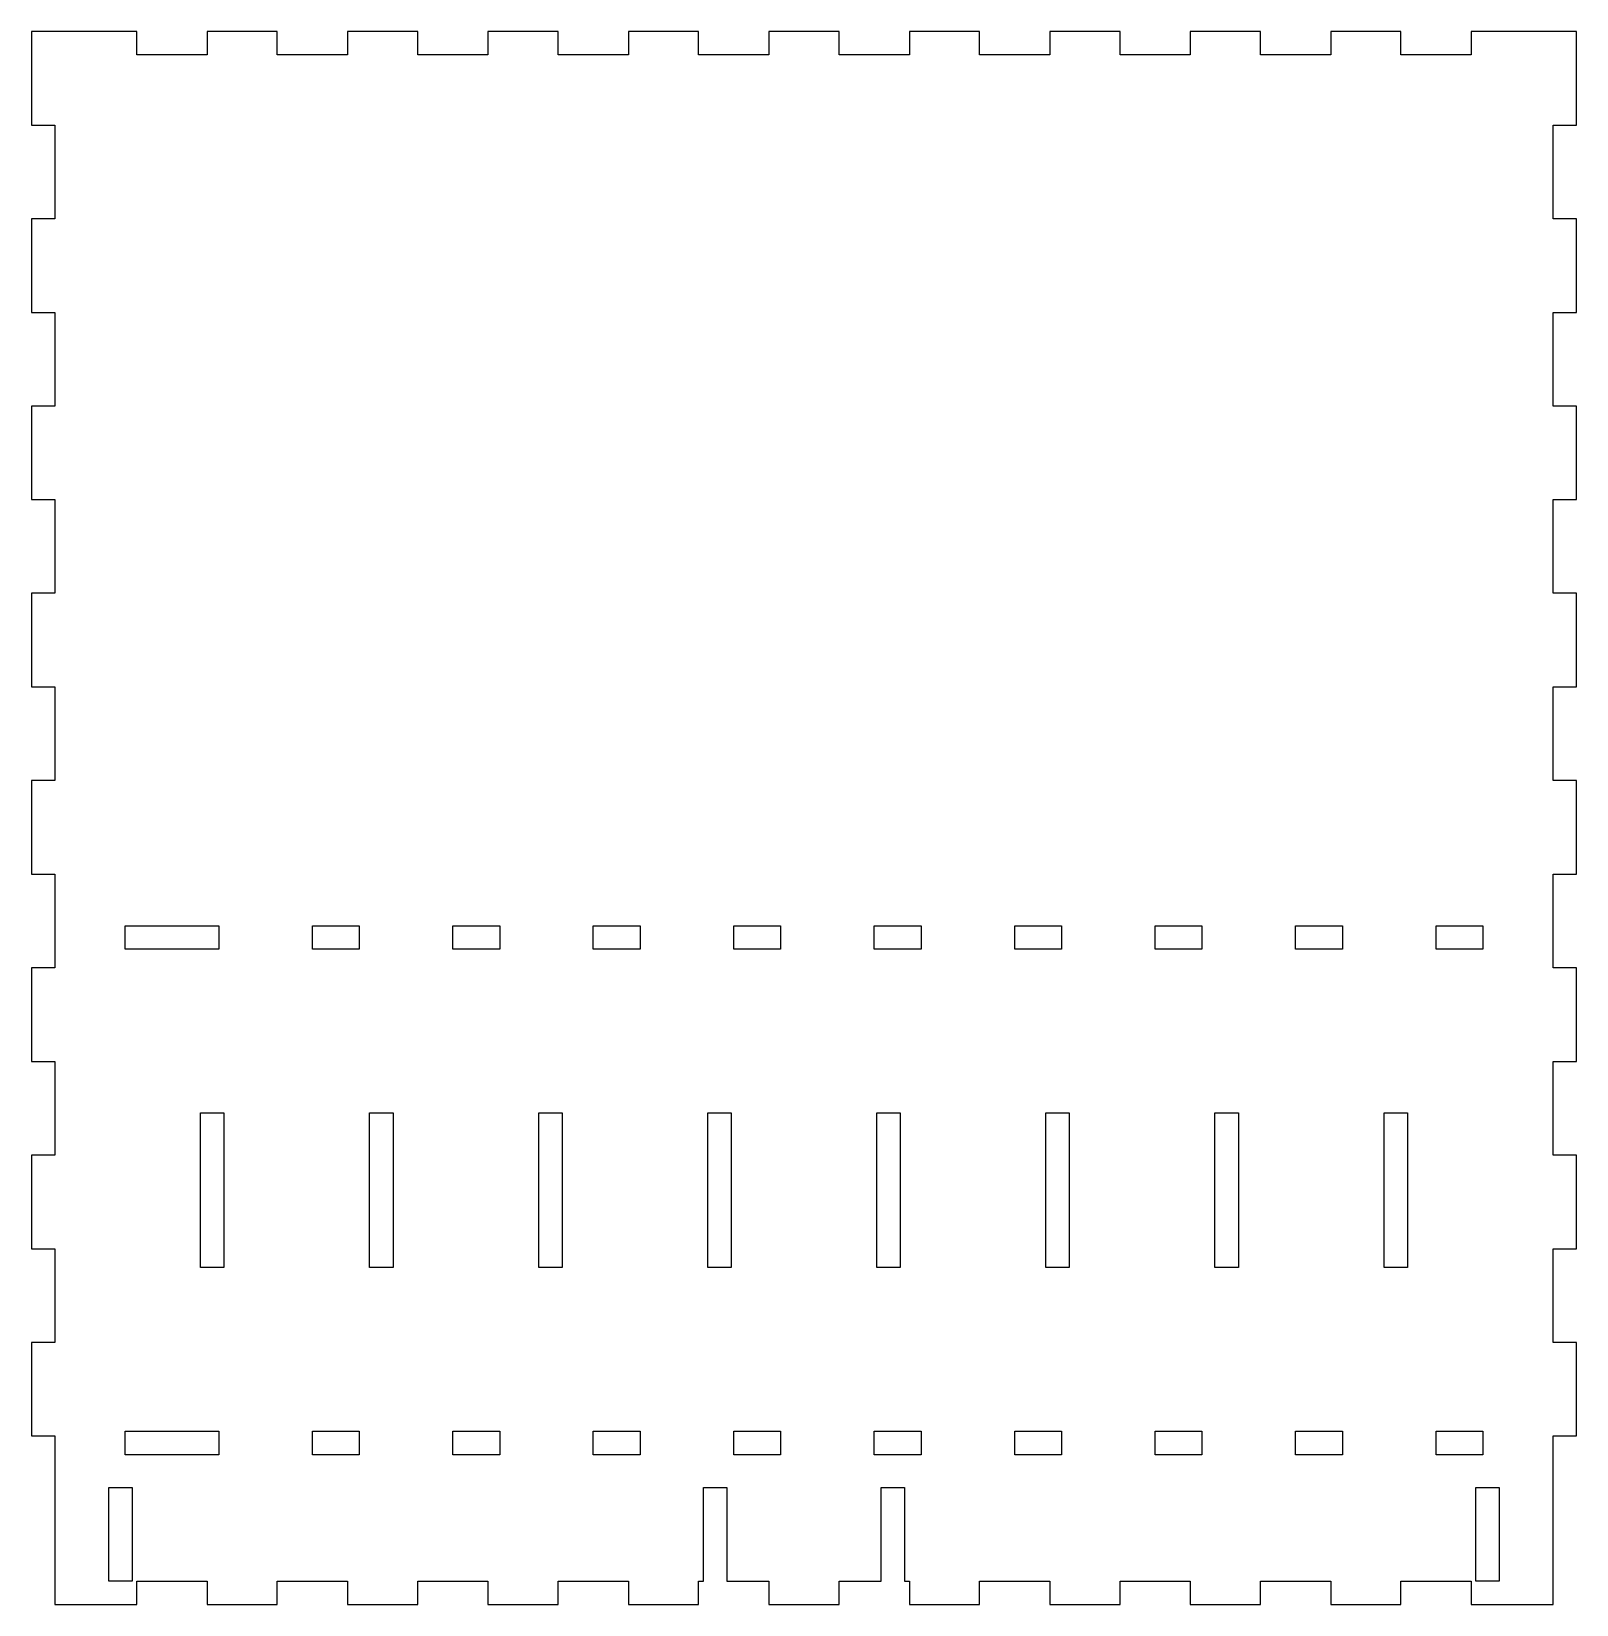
# Model space of a CAD drawing. Header units: millimetres. Extents: x 0 to 330, y -336 to 0.
import ezdxf

# ---------------------------------------------------------------- set-up
doc = ezdxf.new("R2010")
doc.units = ezdxf.units.MM

msp = doc.modelspace()

# ---------------------------------------------------------------- linework, layer by layer
for points in [[(143.5, -311), (148.5, -311), (148.5, -331), (157.5, -331), (157.5, -336), (172.5, -336), (172.5, -331), (181.5, -331), (181.5, -311), (186.5, -311), (186.5, -331), (187.5, -331), (187.5, -336), (202.5, -336), (202.5, -331), (217.5, -331), (217.5, -336), (232.5, -336), (232.5, -331), (247.5, -331), (247.5, -336), (262.5, -336), (262.5, -331), (277.5, -331), (277.5, -336), (292.5, -336), (292.5, -331), (307.5, -331), (307.5, -336), (325, -336), (325, -300), (330, -300), (330, -280), (325, -280), (325, -260), (330, -260), (330, -240), (325, -240), (325, -220), (330, -220), (330, -200), (325, -200), (325, -180), (330, -180), (330, -160), (325, -160), (325, -140), (330, -140), (330, -120), (325, -120), (325, -100), (330, -100), (330, -80), (325, -80), (325, -60), (330, -60), (330, -40), (325, -40), (325, -20), (330, -20), (330, 0), (307.5, 0), (307.5, -5), (292.5, -5), (292.5, 0), (277.5, 0), (277.5, -5), (262.5, -5), (262.5, 0), (247.5, 0), (247.5, -5), (232.5, -5), (232.5, 0), (217.5, 0), (217.5, -5), (202.5, -5), (202.5, 0), (187.5, 0), (187.5, -5), (172.5, -5), (172.5, 0), (157.5, 0), (157.5, -5), (142.5, -5), (142.5, 0), (127.5, 0), (127.5, -5), (112.5, -5), (112.5, 0), (97.5, 0), (97.5, -5), (82.5, -5), (82.5, 0), (67.5, 0), (67.5, -5), (52.5, -5), (52.5, 0), (37.5, 0), (37.5, -5), (22.5, -5), (22.5, 0), (0, 0), (0, -20), (5, -20), (5, -40), (0, -40), (0, -60), (5, -60), (5, -80), (0, -80), (0, -100), (5, -100), (5, -120), (0, -120), (0, -140), (5, -140), (5, -160), (0, -160), (0, -180), (5, -180), (5, -200), (0, -200), (0, -220), (5, -220), (5, -240), (0, -240), (0, -260), (5, -260), (5, -280), (0, -280), (0, -300), (5, -300), (5, -336), (22.5, -336), (22.5, -331), (37.5, -331), (37.5, -336), (52.5, -336), (52.5, -331), (67.5, -331), (67.5, -336), (82.5, -336), (82.5, -331), (97.5, -331), (97.5, -336), (112.5, -336), (112.5, -331), (127.5, -331), (127.5, -336), (142.5, -336), (142.5, -331), (143.5, -331)], [(20, -196), (20, -191), (40, -191), (40, -196)], [(70, -191), (70, -196), (60, -196), (60, -191)], [(100, -191), (100, -196), (90, -196), (90, -191)], [(130, -191), (130, -196), (120, -196), (120, -191)], [(160, -191), (160, -196), (150, -196), (150, -191)], [(190, -191), (190, -196), (180, -196), (180, -191)], [(210, -196), (210, -191), (220, -191), (220, -196)], [(250, -191), (250, -196), (240, -196), (240, -191)], [(270, -196), (270, -191), (280, -191), (280, -196)], [(310, -191), (310, -196), (300, -196), (300, -191)], [(41.11, -264), (36.11, -264), (36.11, -231), (41.11, -231)], [(77.22, -264), (72.22, -264), (72.22, -231), (77.22, -231)], [(113.33, -264), (108.33, -264), (108.33, -231), (113.33, -231)], [(149.44, -264), (144.44, -264), (144.44, -231), (149.44, -231)], [(185.56, -264), (180.56, -264), (180.56, -231), (185.56, -231)], [(221.67, -264), (216.67, -264), (216.67, -231), (221.67, -231)], [(257.78, -264), (252.78, -264), (252.78, -231), (257.78, -231)], [(293.89, -231), (293.89, -264), (288.89, -264), (288.89, -231)], [(20, -304), (20, -299), (40, -299), (40, -304)], [(60, -304), (60, -299), (70, -299), (70, -304)], [(100, -299), (100, -304), (90, -304), (90, -299)], [(120, -304), (120, -299), (130, -299), (130, -304)], [(150, -304), (150, -299), (160, -299), (160, -304)], [(190, -299), (190, -304), (180, -304), (180, -299)], [(210, -304), (210, -299), (220, -299), (220, -304)], [(250, -299), (250, -304), (240, -304), (240, -299)], [(270, -304), (270, -299), (280, -299), (280, -304)], [(310, -299), (310, -304), (300, -304), (300, -299)], [(21.5, -311), (21.5, -331), (16.5, -331), (16.5, -311)], [(308.5, -311), (313.5, -311), (313.5, -331), (308.5, -331)]]:
    msp.add_lwpolyline(points, close=True)

doc.saveas('drawing.dxf')
